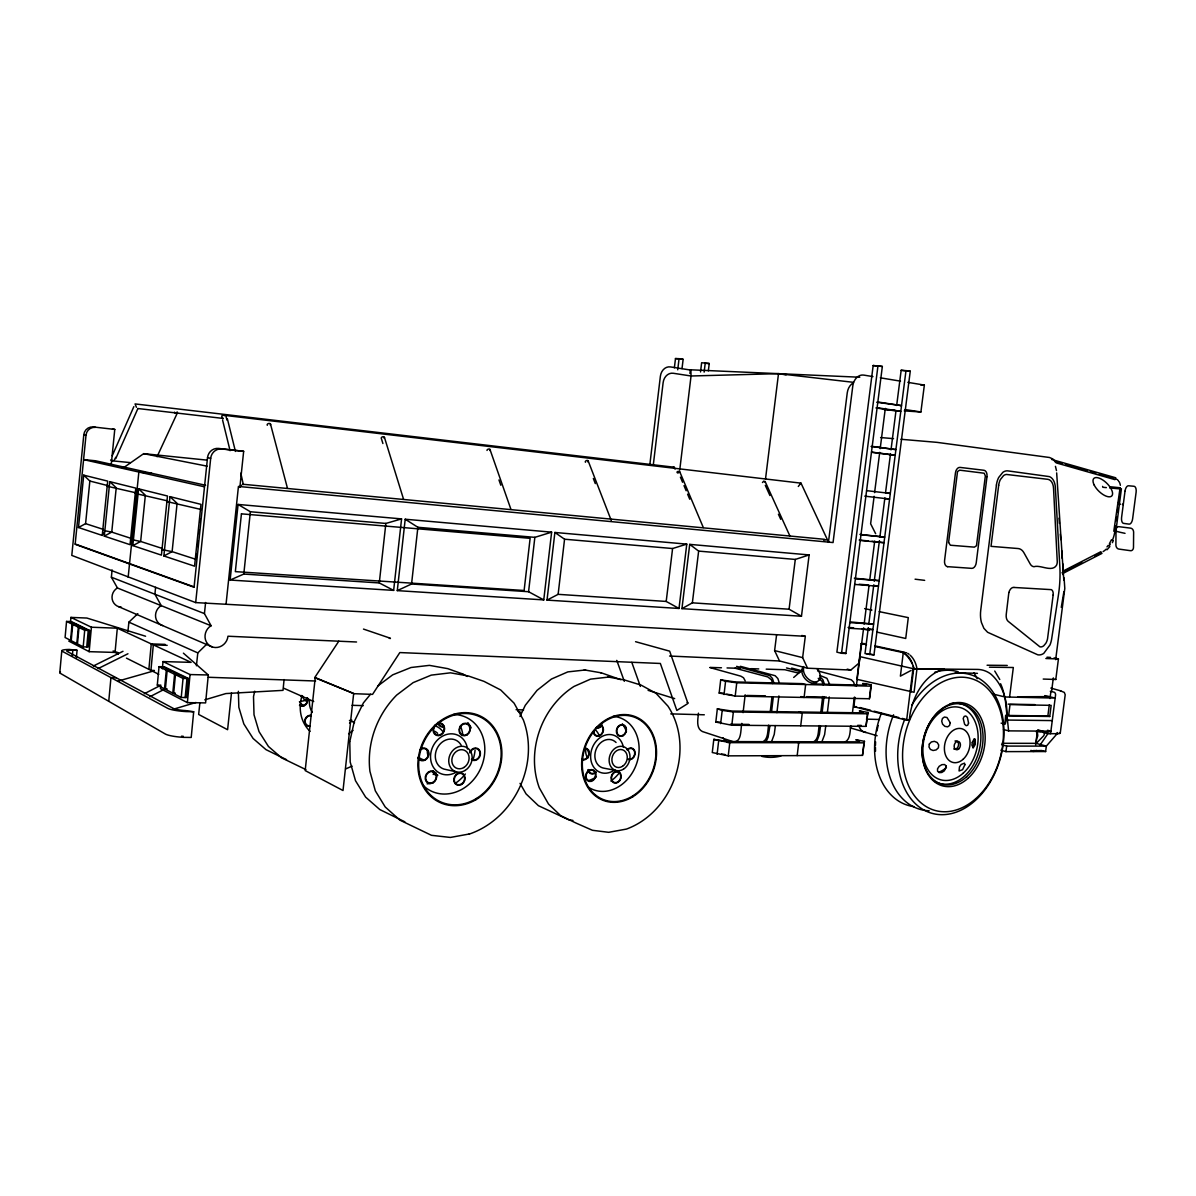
<?xml version="1.0" encoding="UTF-8"?>
<svg xmlns="http://www.w3.org/2000/svg" width="1196" height="1196" viewBox="0 0 1196 1196"><rect width="100%" height="100%" fill="white"/><g stroke="black" fill="none" stroke-linecap="round" stroke-linejoin="round"><path stroke-width="1.5" d="M1063.304 572.705L1063.199 574.813M1056.666 472.898L1063.797 580.269M240.8 473.138L243.326 484.559M59.8 672.66L61.803 650.714M66.557 621.412L65.092 637.513L70.579 640.353L72.059 624.103L66.557 621.412L71.356 621.591L76.903 624.282L72.059 624.103M70.429 622.877L70.923 617.405L86.86 618.048L145.583 636.242M72.702 624.417L71.222 640.682L76.828 643.568L78.323 627.167L72.702 624.417L77.546 624.596L83.197 627.347L78.323 627.167M72.343 655.647L72.836 650.19L77.067 650.31L76.395 657.576M78.981 627.481L77.471 643.911L83.197 646.857L88.1 647.006L89.625 630.471L83.855 627.676L78.981 627.481L84.707 630.292L89.625 630.471M83.197 646.857L84.707 630.292M86.725 646.976L88.25 630.427L82.494 627.616M118.314 654.062L115.055 652.433L89.162 651.671L91.419 627.227L70.923 617.405M108.746 701.319L110.959 677.624L116.042 677.728M115.055 652.433L117.313 628.199L91.419 627.227M148.872 669.356L151.264 643.911L165.078 644.375M167.111 688.911L164.525 688.866L157.289 685.114L159.038 666.665L164.39 666.8L171.686 670.358L166.304 670.223L159.038 666.665M160.802 685.069L160.458 688.672L187.368 702.635L205.592 702.904L208.298 674.978L183.392 653.151M162.342 668.803L163.03 661.582L191.106 662.36L117.313 628.199M164.525 688.866L166.304 670.223M167.141 670.642L174.586 674.275L180.013 674.409L172.538 670.777L167.141 670.642L165.377 689.3L172.777 693.127L175.393 693.172M172.777 693.127L174.586 674.275M175.453 674.694L173.644 693.575L181.224 697.477L186.711 697.567L188.534 678.551L180.895 674.828L175.453 674.694L183.048 678.416L188.534 678.551M181.224 697.477L183.048 678.416M185.171 697.552L186.995 678.506L179.355 674.798M187.368 702.635L190.059 674.559L163.03 661.582M72.836 650.19L71.924 650.19A10.839 1.45 4 0 0 66.886 651.282L173.869 708.705A12.453 2.018 4.1 0 0 185.769 710.618L193.692 711.755L191.211 737.454L183.691 737.349A18.164 3.184 3.9 0 1 165.287 734L60.398 673.363A15.802 2.287 3.8 0 1 60.518 672.062M111.228 464.631L114.771 429.424L93.333 426.957A8.701 8.656 42.2 0 0 83.81 434.671L71.79 555.407L195.681 602.59L805.312 636.302L802.636 657.636L807.554 668.205L850.805 670.044L859.177 662.928L863.647 627.855M95.575 427.346A8.731 8.671 45.2 0 0 86.022 435.075L75.154 544.3L194.066 587.251L207.521 457.679A10.33 9.942 -83 0 1 218.509 448.425L243.655 451.311L239.948 486.593M78.488 527.511L83.705 475.156L107.7 481.121L102.243 535.434L78.488 527.511L85.589 523.654L103.349 529.394M85.589 523.654L89.85 481.031L83.705 475.156M284.08 679.567L283.004 690.361L225.894 693.56L204.77 699.854M104.291 536.122L109.778 481.644L135.791 488.118L130.05 544.688L104.291 536.122L111.751 532.115L131.156 538.394M356.543 641.998L227.973 636.227A12.065 11.257 -56.3 0 1 210.989 646.423A12.065 11.257 -56.3 0 1 209.33 626.973L211.109 625.762L117.462 587.998L111.378 577.22L112.11 569.909M128.166 577.22L138.856 472.031L151.653 473.257M132.816 545.615L138.587 488.82L167.485 496.011L161.415 555.138L132.816 545.615L140.65 541.459L162.581 548.56M155.6 587.311L154.897 594.233L161.266 605.654L159.576 606.791A11.317 10.704 -51.1 0 0 162.566 625.568M163.867 555.961L169.967 496.639L200.973 504.353L194.544 566.186L163.867 555.961L172.119 551.64L196.099 559.399M196.294 557.545L196.667 553.853M197.445 546.467L198.013 540.921M198.79 533.536L199.164 529.843M199.941 522.458L200.315 518.765M195.681 602.59L210.69 458.277A10.375 9.972 -82.9 0 1 221.709 448.978L243.655 451.311M211.109 625.762L204.441 613.608L205.607 602.5M199.822 703.323L198.656 714.461L227.599 729.71L231.486 692.873M226.044 604.264L238.438 486.443L833.059 542.55L852.793 385.979A12.498 9.493 -85.4 0 1 863.781 375.096L872.96 376.605M127.942 631.234L128.899 622.159L137.824 613.653M230.125 580.045L238.079 504.443L401.572 518.9L393.648 590.39L230.125 580.045L243.79 574.065L379.281 582.945L393.648 590.39M243.79 574.065L250.368 511.753L238.079 504.443M196.413 665.783L197.803 652.911L206.923 644.001M379.281 582.945L385.86 523.444L401.572 518.9M397.281 590.63L405.205 519.228L551.625 532.16L543.761 599.899L397.281 590.63L411.559 583.992L528.572 591.721L543.761 599.899M411.559 583.992L417.882 527.287L405.205 519.228M698.449 713.175C697.986 719.095 695.728 728.289 702.426 731.548L733.223 741.699C742.133 742.626 740.414 728.768 741.834 723.371M528.572 591.721L534.851 537.348L551.625 532.16M547.02 600.108L554.884 532.459L686.773 544.12L678.999 608.465L547.02 600.108L558.128 594.337L666.202 601.439L678.999 608.465M558.128 594.337L564.557 539.217L554.884 532.459M713.803 739.382L712.278 752.538L728.244 755.857L862.48 755.379L864.454 741.311L855.828 739.771L859.565 740.892L859.266 741.849L728.304 741.595L713.803 739.382L729.784 742.641L864.005 742.836L864.454 741.311M715.806 722.07L717.331 708.884L731.862 711.037L862.779 712.861L863.063 712.009L859.311 710.962L867.967 712.442L866.009 726.361L731.817 725.239L715.806 722.07L719.783 722.115M811.516 683.888L866.128 685.278L866.412 684.531L862.63 683.544L866.173 683.649L871.301 684.964L869.791 697.477L869.357 698.748L735.211 696.087L719.17 693.067L720.695 679.851L735.256 681.944L802.411 683.649L805.641 684.531L804.101 697.462L800.886 696.55M717.122 754.213L718.647 740.997M720.665 723.625L722.205 710.379L717.331 708.884M724.043 694.517L725.583 681.242L720.695 679.851M728.244 755.857L729.784 742.641M731.817 725.239L733.357 711.979L867.534 713.803L867.967 712.442M735.211 696.087L736.751 682.796L870.897 686.16L871.301 684.964M743.09 712.652L745.168 694.786M768.654 725.135C767.503 730.592 768.535 738.5 763.018 741.834M770.194 712.173L771.928 697.358M769.895 725.823L768.101 737.214L766.113 741.595M771.57 711.62L773.244 697.432M775.397 725.613L774.246 734.389L771.584 741.61M776.922 712.637L778.895 695.937M1008.841 592.543L1006.24 614.415A7.684 4.844 -79.6 0 0 1008.557 621.636L1039.892 646.812A9.149 5.651 -79.3 0 0 1043.794 645.72L1045.842 643.269A9.807 6.055 -79.3 0 0 1047.561 638.664L1053.153 594.995M649.757 465.319L660.371 376.306A10.794 8.85 -86.9 0 1 670.448 366.918L690.585 370.057M653.27 465.199L663.122 382.675A10.824 8.865 -86.6 0 1 673.213 373.257L691.049 375.993L778.506 373.66L853.481 382.331M674.38 367.8L675.486 358.561L679.059 358.68L683.14 359.338L682.019 368.577M677.728 369.803L679.059 358.68M689.928 373.481L690.376 369.788L859.789 377.233M797.179 755.618L798.704 742.746L795.504 741.729M800.722 725.808L802.262 712.921L799.048 711.979M819.215 725.568C818.094 730.935 819.051 738.754 813.519 741.924M820.74 712.861L822.698 696.535M820.501 725.987L819.365 734.613L816.674 741.699M822.041 713.235L823.999 696.849M825.748 726.032L824.612 734.628L821.921 741.714M827.288 713.309L829.247 696.954M679.747 469.953L691.049 375.993L690.899 369.878M666.202 601.439L672.586 548.53L686.773 544.12M700.527 371.941L701.633 362.732L709.243 363.509L708.346 370.88M704.145 372.106L705.251 362.866M681.944 608.659L689.718 544.374L809.139 554.929L801.47 616.224L681.944 608.659L692.364 602.844L789.076 609.213L801.47 616.224M692.364 602.844L698.643 551.102L689.718 544.374M850.879 725.837C849.773 731.145 850.685 738.919 845.153 741.983M852.389 713.294L854.348 697.178M864.514 643.612L861.24 643.508L856.919 679.328L914.073 692.275L916.973 668.728A22.111 16.176 89.9 0 0 910.186 655.214M875.248 646.558L903.279 652.642A22.141 16.161 90 0 1 913.684 668.654L944.227 669.207A49.47 33.159 -76.7 0 0 909.947 714.804L909.274 720.216L906.643 720.231L853.869 706.657L854.99 697.388M856.336 686.28L859.924 656.649L912.997 668.624L906.643 720.231M862.48 755.379L864.005 742.836M866.009 726.361L867.534 713.803M869.357 698.748L870.897 686.16M765.5 479.103L778.506 373.66L786.116 374.871M906.553 652.717L903.279 652.642L900.394 676.129L911.083 670.448M910.784 692.245L913.684 668.654M807.554 668.205L779.508 660.969L774.619 650.594L776.578 634.912M789.076 609.213L795.295 559.429L809.139 554.929M986.999 476.696L976.25 562.703A5.845 3.782 -80.7 0 1 971.795 568.354L947.666 566.665M828.544 541.504L847.246 392.871A12.453 9.478 -85.2 0 1 853.316 382.899M873.17 365.542L836.886 652.164L841.536 653.285L845.916 653.494L882.349 366.454L873.17 365.542L882.349 366.454M841.536 653.285L877.984 365.707M1009.618 696.79L1013.326 667.503L989.436 667.189M1001.874 743.299L1036.05 743.344L1046.321 746.11L1045.633 751.537L1005.971 751.626L1006.673 746.095L1001.575 744.689M874.127 496.295L870.628 523.773L875.651 533.7M874.59 492.632L879.718 452.342M880.181 448.679L885.309 408.389M864.125 624.163L869.058 585.397M869.761 579.851L874.71 541.085M868.326 627.631L865.007 653.554L873.977 654.885L910.261 371.194L901.156 370.282L896.671 405.459M868.789 623.938L873.753 585.053M874.231 581.346L879.419 540.622M879.897 536.914L884.861 498.029M885.563 492.483L890.527 453.598M891.005 449.905L895.953 411.02L900.797 411.304L877.117 407.701M869.701 654.675L906.015 370.476M904.281 410.886L920.905 411.977L924.359 385.082L907.839 382.361M1035.616 745.078L1037.38 731.294M1036.05 743.344L1037.739 730.143M1049.744 716.464L1008.587 715.911L1010.022 704.594L1051.164 705.356L1049.744 716.464L1047.86 716L1049.281 704.893M1049.998 698.569L1050.91 691.438M1051.688 690.69L1053.317 677.908M1055.664 659.654L1064.799 588.447L1064.081 577.877M1043.211 679.059L1055.799 679.478L1058.43 658.951L1054.08 657.875M1060.269 733.013L1065.202 694.741L1064.291 692.409L1060.224 690.735M1102.592 486.368L1102.876 487.265L1106.36 487.624M1113.805 531.263L1120.099 487.804M1115.524 526.046L1114.836 531.398A25.176 19.3 -80.5 0 1 1112.4 540.203M1116.227 520.709L1116.69 517.135M1117.378 511.798L1117.841 508.24M1118.529 502.888L1119.232 497.551M1119.695 493.978L1120.383 488.641M1115.853 531.532L1121.414 488.73M1055.799 679.478L1054.977 679.074M1058.43 658.951L1045.842 658.503M349.785 741.625L354.3 721.532L363.405 702.904L370.506 694.248M1061.271 607.374L1063.872 591.766M254.718 691.213L253.507 696.64L254.015 714.774L259.039 731.638L268.442 746.468L281.538 757.816L305.967 769.641M1123.268 504.503L1122.356 504.398L1123.298 504.338M114.263 460.041L115.773 457.291M112.275 455.676L133.847 406.64M115.743 458.606L137.854 408.643M157.065 456.693L177.322 413.009M519.961 716.524L525.268 705.326L537.064 690.346L551.431 679.044L567.801 671.898L585.606 669.939M1111.428 539.83L1109.41 543.657M1112.355 542.655L1113.356 540.577M800.767 483.124L222.561 415.132L221.679 416.163L223.069 418.779M823.64 540.173L826.586 539.83M102.243 535.434L103.678 532.698M675.052 469.131L674.26 467.232L135.043 403.919L136.434 407.283M764.887 482.093L763.84 481.091L762.465 482.511M338.827 641.161L314.668 677.654L354.076 693.695L372.554 694.383L399.823 652.567L660.356 663.466L676.846 710.439L687.266 703.891A2.317 0.942 -19.2 0 0 687.61 702.71L687.087 702.471M800.333 483.797L798.3 486.473M1040.101 744.988L1047.92 733.656L1058.281 733.716A15.458 1.914 8.1 0 0 1059.85 732.55M239.783 487.43L241.727 485.098M800.079 483.752L800.872 482.855L828.634 542.341M1106.973 546.901L1108.273 545.301M1109.873 546.542L1106.988 549.816M227.016 420.14L226.044 416.686M1046.007 746.498L1057.593 733.193M1036.783 742.851L1043.63 735.854A5.262 2.945 -47.2 0 0 1044.392 734L1044.198 732.101M793.681 677.459L803.413 669.057M468.937 834.195C514.101 819.036 540.069 764.468 523.325 719.887L514.086 703.173L500.69 689.972L483.976 681.361L468.324 675.964L450.458 672.825L431.248 675.127L413.158 682.617L396.653 695.1C376.904 715.014 366.559 743.419 369.938 771.375L375.32 790.825L385.232 807.001L399.942 820.157L431.472 835.316L450.399 837.439L469.4 833.971M378.056 685.786L392.662 674.858L411.02 667.503L429.409 665.365L447.738 668.639L462.717 673.991M122.71 468.309L143.684 453.658L206.788 460.101M117.462 587.998L115.863 589.045A10.659 10.181 -44.4 0 0 121.409 607.224M242.713 484.245L824.612 539.321M1033.882 750.415L1036.289 751.252L1032.417 751.252A7.027 5.188 87.4 0 0 1035.407 750.879L1035.796 750.64A7.027 5.188 87.4 0 0 1036.17 750.341M1120.069 488.895L1109.724 487.968M678.61 472.824C682.213 470.477 674.933 471.089 677.564 473.003M149.889 696.73L164.629 689.165M1063.124 571.06L1100.888 551.7M1062.018 572.764L1081.737 562.658M1094.878 555.916L1101.441 552.552M1062.556 573.632L1101.994 553.389M144.297 693.725L158.963 686.22M98.192 668.564L127.957 653.749M93.393 665.978L122.994 651.297M1115.315 532.085C1114.971 530.067 1113.925 531.174 1125.032 533.341M345.629 768.923L352.087 766.143M173.091 709.303L195.98 702.486M118.18 681.062L153.626 670.956M112.873 460.654L110.585 459.997M673.064 467.337L674.26 467.232M584.201 669.88L601.364 672.855L620.784 679.687M608.644 677.071L590.585 679.119L573.99 686.444C541.265 707.329 525.881 751.282 539.306 787.85L548.53 804.086L560.64 815.627L575.979 823.042L592.424 830.293L608.674 832.311L626.45 829.082C673.348 811.845 695.534 748.158 667.921 706.089L656.26 693.59M1049.669 696.625L1017.781 696.76M1035.796 750.64L1041.895 750.625L1035.407 750.879M853.869 706.657L856.486 706.657M1006.673 746.095L1046.321 746.11M1003.504 729.53L1008.617 730.876L1050.91 731.175L1047.472 730.278M1037.126 731.608L1040.37 731.638M730.322 724.253L748.995 724.417M857.622 725.374L861.255 725.404M987.074 665.23L1007.241 665.439M1007.466 720.067L1052.271 720.59M193.692 711.755L186.157 711.59A18.179 2.93 4.1 0 1 167.724 708.331L62.401 651.357A15.817 2.123 4 0 1 69.323 649.443L77.067 650.31M1008.497 715.462L1047.86 716M1008.153 704.13L1034.974 704.623M746.767 695.459L765.425 695.833M806.343 696.67L826.376 697.074M157.289 685.114L159.845 685.173M993.009 694.054L1004.999 696.984L1055.156 698.075L1044.781 695.609M719.17 693.067L723.132 693.157M190.059 674.559L208.298 674.978M154.389 670.463L150.92 670.388L153.327 644.868L167.171 645.332M352.102 705.326L363.27 705.625M516.089 709.721L523.549 709.931M670.762 713.877L704.309 714.789M866.442 719.14L879.479 719.484M955.29 672.66L977.461 673.363M710.26 667.428L721.457 667.772M727.048 667.936L740.1 668.34M751.282 668.684L758.742 668.923M766.202 669.147L784.86 669.715L798.719 673.169M208.194 677.265L315.609 681.002M683.14 359.338L675.486 358.561M705.625 363.36L709.243 363.509M910.261 371.194L901.156 370.282M669.581 656.036L779.508 660.969M920.651 384.918L924.359 385.082M866.442 653.629L873.977 654.885M1046.978 657.217L1050.551 657.396M1013.969 587.46L1051.314 589.643A5.203 3.214 -80.2 0 1 1053.123 594.995M848.099 627.452L853.585 627.78M849.115 628.259L872.886 629.679L868.191 628.648M850.64 621.95L873.603 624.103L849.833 622.623M883.979 409.555L895.057 410.273M924.672 580.359L915.075 579.193M859.117 584.246L868.236 584.949M854.677 584.425L878.432 586.279L873.708 585.382M854.348 578.191L879.15 580.673L855.394 578.774M880.585 437.542L893.532 438.648M900.947 439.276L936.991 442.356L1049.535 457.5L1052.988 459.04L1055.605 462.404M250.368 511.753L385.86 523.444M564.557 539.217L672.586 548.53M698.643 551.102L795.295 559.429M417.882 527.287L534.851 537.348M122.171 467.561L125.879 467.92M859.191 540.054L868.311 540.921M871.959 541.28L883.994 542.73L860.268 540.442M859.909 534.403L884.711 537.109L860.985 534.776M111.587 460.774L130.185 462.598M1109.753 486.712L1119.845 487.729M864.768 496.146L889.585 499.061L884.801 498.448M866.577 490.644L890.302 493.425L885.518 492.842M137.764 408.509L223.069 418.421M740.384 666.322L775.172 675.725L777.863 678.551L779.358 683.125M572.944 820.441L568.623 819.753L538.424 805.7L526.031 793.86L520.036 783.35M735.002 668.19L767.802 676.921L771.435 679.821L772.646 683.544M871.48 452.088L895.176 455.242L872.168 452.357M872.198 446.377L895.894 449.606L871.062 446.437M725.583 681.242L736.751 682.796M726.734 694.218L731.967 694.951M722.205 710.379L733.357 711.979M721.547 754.018L725.03 754.527M904.998 409.54L920.905 411.977M875.95 407.941L895.968 410.99M877.834 401.976L901.515 405.638L876.683 402.245M880.301 377.816L900.498 381.15M112.469 429.035L114.771 429.424M600.586 672.72L601.364 672.855M607.867 676.936L624.566 680.016L640.787 685.009M83.81 434.671L86.022 435.075M207.521 457.679L210.69 458.277M615.596 770.374L604.055 768.206A14.741 12.02 -69.7 0 1 596.535 748.352A14.741 12.02 -69.7 0 1 616.06 742.477M143.684 453.658L207.132 466.171M864.633 608.629L871.914 610.124M879.18 611.634L908.287 617.629L905.731 638.47L876.698 632.071M875.024 645.885L904.804 652.343M861.24 643.508L866.502 644.659M862.181 628.857L869.447 630.456M456.154 771.794L445.779 769.491A15.683 13.425 -64.8 0 1 438.065 746.678A15.683 13.425 -64.8 0 1 461.103 745.063M205.622 485.277L95.59 460.789L83.585 459.608L204.501 486.802M1050.312 691.303L1053.975 692.155A2.542 1.914 89.4 0 1 1055.545 695.115L1050.581 733.671L1038.128 729.904M801.798 635.48L805.312 636.302M1001.127 723.132L1004.73 723.984A58.006 36.239 -77.3 0 0 1005.642 715.238M223.174 415.117L224.609 415.625M841.266 652.373L845.916 653.494M774.619 650.594L802.636 657.636M847.202 669.132L850.805 670.044M1060.837 690.899L1050.85 688.074M89.85 481.031L107.76 485.606M135.791 492.782L107.192 486.234M167.485 500.885L135.253 493.44M201.272 509.526L166.917 501.573M860.014 707.554L870.568 710.275M874.082 711.172L898.719 717.51M902.247 718.407L909.274 720.216M817.571 670.866L851.298 679.791L853.555 682.004L854.796 685.607M1036.887 730.786L1047.92 733.656M791.662 668.101L802.367 670.896M820.187 675.546L826.914 678.296L829.68 684.396M786.49 667.936L800.722 671.674M736.616 666.366L769.731 675.576L772.407 678.401L773.902 682.976M1042.194 750.61L1045.633 751.537M635.569 641.699L669.655 651.162L687.82 703.039M709.811 667.547L740.862 676.174L743.508 677.758L745.183 680.808M1000.858 750.206L1005.971 751.626M1051.628 459.458L1115.793 477.802M1056.591 461.94L1061.928 463.465M1065.501 464.482L1086.88 470.581M1090.438 471.598L1095.775 473.123M1099.348 474.139L1113.596 478.221M1056.188 462.882L1114.971 479.641M850.162 727.826L877.117 735.734M1033.254 751.238L1030.892 750.415M648.097 690.346L674.679 698.614M102.751 530.351L111.751 532.115L116.221 487.774L109.778 481.644M130.588 539.396L140.65 541.459L145.359 495.219L138.587 488.82M161.983 549.607L172.119 551.64L177.098 503.337L169.967 496.639M113.082 650.983L118.404 652.747M363.479 629.081L390.434 638.26M75.184 543.986L194.096 586.892M517.928 711.306L521.336 712.562M111.378 577.22L204.441 613.608M818.228 678.326L821.936 681.167L823.162 684.815M118.763 606.731L212.41 647.006M283.631 688.178L313.726 701.514M349.441 720.396L354.554 722.668M128.899 622.159L197.803 652.911M404.846 821.831L379.79 809.557L365.632 797.119L355.511 780.749L350.189 762.031L349.785 741.834M286.517 759.669L266.005 749.653L253.089 738.47L243.82 723.894L238.841 707.314L238.363 691.288M70.011 621.546L75.542 624.237M76.185 624.551L81.836 627.302M162.88 666.77L170.176 670.313M171.028 670.732L178.488 674.365M126.462 658.144L158.784 674.32M462.045 673.662L467.457 676.443M68.77 641.086L89.162 651.671M388.969 637.767L390.135 638.619M641.534 685.353L655.722 693.127M820.187 676.996L822.923 679.777L824.448 684.262M827.767 540.712L828.499 541.803M994.743 671.046L999.781 679.507M765.066 481.405L789.779 535.733M765.305 485.352L769.94 495.548M778.417 514.22L780.734 519.318M1055.44 466.35L1056.487 470.611M679.627 471.478L703.308 527.526M680.419 477.144L682.572 482.242M684.007 485.651L686.16 490.749M687.595 494.142L689.748 499.24M588.148 460.849L611.246 520.439M593.336 478.475L595.309 483.588M616.777 660.386L624.312 681.301M631.802 662.375L640.383 686.429M489.971 449.442L510.886 509.227M498.971 479.955L500.825 485.232M384.454 437.422L403.56 499.27M382.899 443.522L381.27 438.214A1.645 1.046 -15.9 0 1 383.288 436.719A1.645 1.046 -15.9 0 1 384.125 438.259M270.535 424.206L287.459 488.252M227.404 418.944L235.448 451.46M222.591 420.11L230.081 450.698M1004.999 696.984L1008.617 730.876M1060.299 534.089L1060.747 539.59M1058.998 518.197L1059.417 523.429M1061.659 550.594L1062.272 558.562M1062.661 563.51L1063.274 571.553M585.517 462.239A1.51 0.912 -21.1 0 1 585.876 460.894A1.51 0.912 -21.1 0 1 587.834 460.565A1.51 0.912 -21.1 0 1 587.804 461.85M487.011 450.444A1.57 0.972 -18.8 0 1 489.015 449.008A1.57 0.972 -18.8 0 1 489.687 450.488M267.321 425.283A1.719 1.106 -12.5 0 1 267.889 423.803A1.719 1.106 -12.5 0 1 270.072 423.653A1.719 1.106 -12.5 0 1 270.251 425.088M177.083 411.902A1.555 1.017 24.1 0 1 176.56 413.427A1.555 1.017 24.1 0 1 174.481 412.142M590.959 769.731A37.27 30.782 -69.4 0 1 588.073 771.988M596.37 776.907A37.599 30.932 -69.5 0 1 588.417 780.644M589 754.108A9.03 7.4 -69.6 0 1 588.477 749.668M587.834 758.174A12.259 10.031 -69.6 0 1 585.756 749.668M595.234 729.71A19.36 15.937 -69.5 0 1 599.271 735.779M602.081 725.21A5.935 4.874 -70.7 0 1 596.206 727.871M596.057 772.212A5.935 4.844 -68.8 0 1 591.093 773.752A5.935 4.844 -68.8 0 1 588.043 769.686M601.767 724.97A5.457 4.485 -70.7 0 1 596.356 727.422M595.802 771.883A5.457 4.455 -68.8 0 1 591.243 773.304A5.457 4.455 -68.8 0 1 588.447 769.551M622.369 723.909A38.018 31.111 -69.6 0 1 626.45 731.593M619.588 772.496A38.018 31.111 -69.6 0 1 610.857 781.063M613.159 716.344A38.362 31.26 -69.7 0 1 636.332 764.438A38.362 31.26 -69.7 0 1 587.61 786.624M613.623 770.568A19.764 16.101 -69.7 0 1 591.542 762.644A19.764 16.101 -69.7 0 1 602.679 736.123A19.764 16.101 -69.7 0 1 623.4 747.276M584.709 747.949A6.13 5.038 -69.1 0 1 589.06 754.721A6.13 5.038 -69.1 0 1 582.078 759.774M627.093 749.668A6.025 4.874 -70.2 0 1 635.106 752.284A6.025 4.874 -70.2 0 1 628.214 759.535M600.317 724.537A6.1 5.008 -70.4 0 1 601.483 734.568A6.1 5.008 -70.4 0 1 593.246 731.832M584.665 748.442A5.636 4.635 -69.1 0 1 588.656 754.661A5.636 4.635 -69.1 0 1 582.228 759.296M627.347 749.997A5.546 4.485 -70.2 0 1 634.717 752.419A5.546 4.485 -70.2 0 1 628.363 759.086M600.168 725A5.606 4.605 -70.4 0 1 601.229 734.224A5.606 4.605 -70.4 0 1 593.65 731.713M435.882 772.691A39.588 34.265 -64.1 0 1 433.161 774.5M460.415 725.852A39.946 34.475 -64.3 0 1 462.882 735.181M433.266 782.618A39.946 34.475 -64.3 0 1 427.107 783.858M428.273 756.231A13.021 11.198 -64.6 0 1 427.391 749.862M434.851 725.763A20.571 17.761 -64.3 0 1 442.415 731.01M444.179 726.824A6.294 5.442 -66.1 0 1 437.826 722.414M437.601 775.516A6.309 5.397 -63.7 0 1 432.713 771.016M434.791 731.339A15.354 13.246 -64.3 0 1 437.631 733.312M424.73 759.983A15.354 13.246 -64.3 0 1 418.54 757.023M444.105 726.346A5.786 4.993 -66.1 0 1 438.648 723.655M437.646 775.023A5.801 4.963 -63.7 0 1 433.146 770.882M467.83 722.593A40.425 34.729 -64.6 0 1 471.194 727.856M475.081 750.236A40.425 34.729 -64.6 0 1 472.824 760.327M465.364 773.991A40.425 34.729 -64.6 0 1 455.422 783.26M453.434 714.475A40.799 34.923 -64.8 0 1 481.106 767.503A40.799 34.923 -64.8 0 1 423.235 785.518M456.528 771.988A21.02 17.985 -64.8 0 1 431.472 763.078A21.02 17.985 -64.8 0 1 444.822 735.077A21.02 17.985 -64.8 0 1 467.487 749.01M420.813 748.89A6.533 5.636 -63.7 0 1 428.452 751.208A6.533 5.636 -63.7 0 1 425.432 759.909A6.533 5.636 -63.7 0 1 417.778 757.606M469.624 752.658A6.399 5.442 -65.8 0 1 477.354 748.382A6.399 5.442 -65.8 0 1 479.596 756.874A6.399 5.442 -65.8 0 1 471.463 759.684M436.585 723.819A6.488 5.606 -65.5 0 1 444.628 728.842A6.488 5.606 -65.5 0 1 436.271 735.301A6.488 5.606 -65.5 0 1 435.284 724.821M419.796 750.266A6.01 5.173 -63.7 0 1 427.585 750.625A6.01 5.173 -63.7 0 1 425.656 759.191A6.01 5.173 -63.7 0 1 418.211 757.352M470.043 752.777A5.89 5.008 -65.8 0 1 477.159 748.86A5.89 5.008 -65.8 0 1 479.222 756.664A5.89 5.008 -65.8 0 1 471.747 759.251M353.059 730.382A36.149 32.277 -61.6 0 1 348.649 733.716M310.093 731.354A36.149 32.277 -61.6 0 1 301.99 695.848M351.848 720.186A35.85 32.098 -61.3 0 1 349.546 723.117M312.32 712.323A18.478 16.535 -61.3 0 1 309.495 700.617M307.462 697.791A5.741 5.158 -59.8 0 1 299.478 705.326M310.108 726.331A5.726 5.113 -59.3 0 1 304.711 720.754A5.726 5.113 -59.3 0 1 311.214 715.283M307.073 698.015A5.277 4.754 -59.8 0 1 299.733 704.937M300.63 696.012A5.277 4.754 -59.8 0 1 301.855 695.519M310.093 725.882A5.262 4.709 -59.3 0 1 305.144 720.754A5.262 4.709 -59.3 0 1 311.124 715.731M306.191 699.795A11.242 10.151 -60.3 0 1 300.869 701.185M304.143 705.894A13.53 12.184 -60.7 0 1 299.434 701.633M307.387 701.633A8.372 7.535 -60.7 0 1 302.498 695.758M974.635 738.993A67.14 48.647 -75.1 0 1 972.931 747.679M875.532 751.193A67.14 48.647 -75.1 0 1 875.442 747.351M875.457 745.437A67.14 48.647 -75.1 0 1 875.607 741.879M876.967 730.95A67.14 48.647 -75.1 0 1 878.148 725.553M914.088 806.657A70.848 51.293 -75.1 0 1 881.362 713.294M929.172 810.768A71.401 51.428 -75.2 0 1 893.562 714.789M934.554 672.406A71.401 51.428 -75.2 0 1 958.235 671.763M946.455 767.638A34.848 25.146 -75.2 0 1 939.294 772.018M958.893 703.398A41.202 29.541 -75.2 0 1 978.313 753.63A41.202 29.541 -75.2 0 1 934.614 781.317M950.132 703.756A41.202 29.541 -75.2 0 1 953.72 703.203M954.991 741.027A4.276 3.05 -75.2 0 1 958.504 745.228A4.276 3.05 -75.2 0 1 953.75 748.935M911.741 705.192A71.969 51.563 -75.2 0 1 1000.185 707.12A71.969 51.563 -75.2 0 1 947.232 814.341A71.969 51.563 -75.2 0 1 904.58 719.708M780.868 756.051A63.687 49.245 -74.7 0 1 761.807 756.35M866.053 732.49A12.483 9.284 -75 0 1 858.892 725.823M728.17 742.731A62.805 48.946 -74.7 0 1 722.892 737.738M903.279 652.642A31.963 24.129 89 0 1 912.249 663.9M913.281 666.322A31.963 24.129 89 0 1 914.148 668.833L977.521 669.416A51.129 33.787 -76.8 0 1 990.602 673.871C1004.401 685.413 1009.753 707.524 1005.328 723.849A30.917 4.56 6.7 0 0 1004.55 723.386M907.809 653.405A22.111 16.176 89.9 0 1 909.035 654.242M1000.604 683.753A58.006 36.239 -77.3 0 1 1004.58 696.82M973.798 672.735A57.273 36.284 -77.3 0 1 977.132 678.715M986.954 476.681A5.875 3.797 -82.7 0 0 984.039 470.282L959.969 467.397A5.95 3.902 -82.7 0 0 955.44 472.928L944.586 560.461A5.92 3.872 -80.7 0 0 947.666 566.725M1008.856 592.558A6.772 4.276 -80.1 0 1 1013.969 587.415M1057.219 732.535A15.473 1.914 8.1 0 1 1055.694 733.716M1036.379 732.042A3.618 2.691 87.8 0 1 1037.126 737.513M1115.375 478.729A9.329 7.116 -81.7 0 1 1116.959 479.461M1117.677 480.015A9.329 7.116 -81.7 0 1 1118.335 480.672M1118.918 481.45A9.329 7.116 -81.7 0 1 1120.353 485.307M1110.307 544.135A25.176 19.3 -80.5 0 1 1109.066 545.929M1106.285 549.084A25.176 19.3 -80.5 0 1 1103.116 551.58M817.107 668.758A10.226 6.772 49 0 1 819.23 679.986A10.226 6.772 49 0 1 809.109 679.672A10.226 6.772 49 0 1 803.503 668.325M816.823 682.183A10.211 6.772 49.1 0 1 804.968 678.625A10.211 6.772 49.1 0 1 803.697 666.546M183.302 736.302A12.453 2.183 3.9 0 1 181.508 736.183M1116.003 530.037L1115.898 544.928A3.782 2.885 79.5 0 0 1118.933 549.084L1130.504 550.698A3.797 2.915 79.3 0 0 1133.494 547.349L1133.629 532.31A3.797 2.93 80 0 0 1130.683 528.154L1119.097 526.703A3.782 2.885 80.2 0 0 1116.003 530.037M948.592 542.431L950.386 545.226L974.396 547.14L976.489 545.72L985.355 475.918L984.188 473.227L959.685 470.163L957.533 471.523L948.592 542.431M946.29 766.202L944.377 770.792L941.82 772.467L939.249 772.646L937.559 771.241L937.529 768.819L939.189 766.307L941.895 764.663L944.601 764.528L946.29 766.202M241.428 513.846L235.343 571.628L524.117 590.495L530.127 538.335L241.428 513.846M315.251 677.594L305.174 770.583L343.013 790.526L353.672 693.53L315.251 677.594M929.307 744.106L928.993 746.977L930.398 749.414L933.074 750.505L936.139 749.907L938.397 747.799L938.711 744.944L937.171 742.477L934.36 741.326L931.355 741.954L929.307 744.106M996.432 484.993L980.75 610.139A23.83 15.159 -79.7 0 0 981.423 622.458L983.889 628.334L987.612 632.28L1037.709 654.78A16.684 10.316 -79.2 0 0 1043.764 653.375L1049.983 644.943A18.06 11.168 -79.3 0 0 1051.822 637.857L1058.34 595.653A93.781 59.636 -80.2 0 0 1059.94 568.474L1055.306 486.608A14.711 9.164 -82.3 0 0 1053.855 481.151A14.083 8.791 -82.3 0 0 1049.251 476.591L1007.839 470.88A14.561 9.284 -82.4 0 0 1002.846 472.33L998.675 477.503A15.653 9.987 -82.4 0 0 996.432 484.993M998.675 485.367L991.021 546.348L1018.17 548.545A15.1 9.538 -80.7 0 1 1023.97 552.836L1030.13 563.854A10.121 6.324 -80.9 0 0 1034.002 566.71C1040.4 564.527 1051.852 572.555 1056.442 565.379A5.322 3.289 -80.8 0 0 1057.249 561.373L1053.556 488.716A11.377 7.101 -82.3 0 0 1047.92 479.327L1006.434 474.453A11.153 7.116 -82.4 0 0 1003.579 475.589L1000.394 479.536A11.93 7.61 -82.4 0 0 998.944 483.737L998.675 485.367M1119.336 503.89L1120.099 504.443L1119.381 503.74M1125.017 491.152L1121.594 517.405A5.681 2.766 -82.5 0 0 1123.597 523.385L1129.114 524.132A5.726 2.796 -82.5 0 0 1132.627 518.81L1136.11 492.229A5.726 2.796 -82 0 0 1134.047 486.279L1128.501 485.77A5.696 2.766 -82 0 0 1125.017 491.152M972.303 742.357L971.914 745.153L973.185 747.859L975.338 744.346L975.263 739.412L974.187 738.754L972.303 742.357M950.192 722.683L949.594 725.434L947.636 726.854L944.855 726.346L942.583 724.163L941.715 721.173L942.448 718.452L944.406 717.047L946.993 717.51L950.192 722.683M964.873 764.737L962.586 769.686L959.072 770.972L959.461 766.89L961.21 764.483L964.514 763.153L964.873 764.737M968.566 723.132L967.699 725.239L966.189 725.673L964.619 724.253L963.199 718.467L964.2 716.389L965.845 716L967.415 717.421L968.566 723.132M632.938 796.671A44.835 36.358 -69.8 0 0 642.312 720.635A44.835 36.358 -69.8 0 0 582.018 758.055A44.835 36.358 -69.8 0 0 632.938 796.671M633.357 795.579A44.013 35.686 -69.8 0 0 641.355 720.919A44.013 35.686 -69.8 0 0 582.616 758.877A44.013 35.686 -69.8 0 0 633.357 795.579M622.503 766.337A9.209 7.475 -69.8 0 0 624.297 750.699A9.209 7.475 -69.8 0 0 611.948 758.533A9.209 7.475 -69.8 0 0 622.503 766.337M623.52 769.118A12.498 10.136 -69.8 0 0 625.957 747.919A12.498 10.136 -69.8 0 0 609.213 758.518A12.498 10.136 -69.8 0 0 623.52 769.118M623.31 735.615A6.055 4.934 -70.9 0 0 624.476 725.329A6.055 4.934 -70.9 0 0 616.374 730.412A6.055 4.934 -70.9 0 0 623.31 735.615M618.063 782.333A6.055 4.904 -69.1 0 0 619.229 772.078A6.055 4.904 -69.1 0 0 611.126 777.28A6.055 4.904 -69.1 0 0 618.063 782.333M593.351 780.27A6.115 4.993 -68.5 0 0 593.351 770.015A6.115 4.993 -68.5 0 0 585.621 776.368A6.115 4.993 -68.5 0 0 593.351 780.27M623.161 735.196A5.561 4.53 -70.9 0 0 624.237 725.733A5.561 4.53 -70.9 0 0 616.777 730.412A5.561 4.53 -70.9 0 0 623.161 735.196M617.898 781.93A5.561 4.5 -69.1 0 0 618.975 772.496A5.561 4.5 -69.1 0 0 611.53 777.28A5.561 4.5 -69.1 0 0 617.898 781.93M593.141 779.882A5.621 4.59 -68.5 0 0 593.141 770.463A5.621 4.59 -68.5 0 0 586.04 776.309A5.621 4.59 -68.5 0 0 593.141 779.882M475.933 799.676A47.705 40.664 -65 0 0 485.486 719.095A47.705 40.664 -65 0 0 418.241 758.713A47.705 40.664 -65 0 0 475.933 799.676M476.382 798.509A46.838 39.916 -65 0 0 484.425 719.394A46.838 39.916 -65 0 0 418.929 759.595A46.838 39.916 -65 0 0 476.382 798.509M463.854 767.518A9.807 8.357 -65 0 0 465.663 750.953A9.807 8.357 -65 0 0 451.894 759.251A9.807 8.357 -65 0 0 463.854 767.518M465.02 770.478A13.306 11.347 -65 0 0 467.501 747.993A13.306 11.347 -65 0 0 448.814 759.236A13.306 11.347 -65 0 0 465.02 770.478M466.933 734.972A6.429 5.502 -66.5 0 0 468.114 724.073A6.429 5.502 -66.5 0 0 459.085 729.455A6.429 5.502 -66.5 0 0 466.933 734.972M461.671 784.441A6.443 5.472 -64.2 0 0 462.837 773.588A6.443 5.472 -64.2 0 0 453.822 779.089A6.443 5.472 -64.2 0 0 461.671 784.441M432.533 783.111A6.518 5.576 -63.1 0 0 435 772.227A6.518 5.576 -63.1 0 0 425.372 776.503A6.518 5.576 -63.1 0 0 432.533 783.111M466.754 734.523A5.905 5.068 -66.5 0 0 467.845 724.507A5.905 5.068 -66.5 0 0 459.548 729.455A5.905 5.068 -66.5 0 0 466.754 734.523M461.492 784.008A5.92 5.023 -64.2 0 0 462.568 774.021A5.92 5.023 -64.2 0 0 454.271 779.089A5.92 5.023 -64.2 0 0 461.492 784.008M440.95 734.419A5.965 5.158 -65.5 0 0 442.042 724.313A5.965 5.158 -65.5 0 0 433.595 729.306A5.965 5.158 -65.5 0 0 440.95 734.419M432.414 782.633A5.995 5.128 -63.1 0 0 434.671 772.631A5.995 5.128 -63.1 0 0 425.821 776.563A5.995 5.128 -63.1 0 0 432.414 782.633M966.518 776.832A41.262 29.541 -75.2 0 0 969.089 706.986A41.262 29.541 -75.2 0 0 922.176 749.055A41.262 29.541 -75.2 0 0 966.518 776.832M963.169 759.236A17.447 12.468 -75.2 0 0 964.111 729.739A17.447 12.468 -75.2 0 0 944.392 747.709A17.447 12.468 -75.2 0 0 963.169 759.236M963.184 773.169A37.42 26.82 -75.2 0 0 965.456 709.856A37.42 26.82 -75.2 0 0 922.908 748.053A37.42 26.82 -75.2 0 0 963.184 773.169M958.758 748.92A4.276 3.065 -75.2 0 0 958.968 741.684A4.276 3.065 -75.2 0 0 954.139 746.125A4.276 3.065 -75.2 0 0 958.758 748.92M975.697 798.719A68.381 48.946 -75.2 0 0 980.69 682.886A68.381 48.946 -75.2 0 0 902.651 751.85A68.381 48.946 -75.2 0 0 975.697 798.719M968.042 778.312A42.757 30.603 -75.2 0 0 970.748 705.939A42.757 30.603 -75.2 0 0 922.146 749.518A42.757 30.603 -75.2 0 0 968.042 778.312M1094.25 485.142A12.543 5.636 44.3 0 0 1111.204 496.385A12.543 5.636 44.3 0 0 1102.906 480.059A12.543 5.636 44.3 0 0 1094.25 485.142"/></g></svg>
